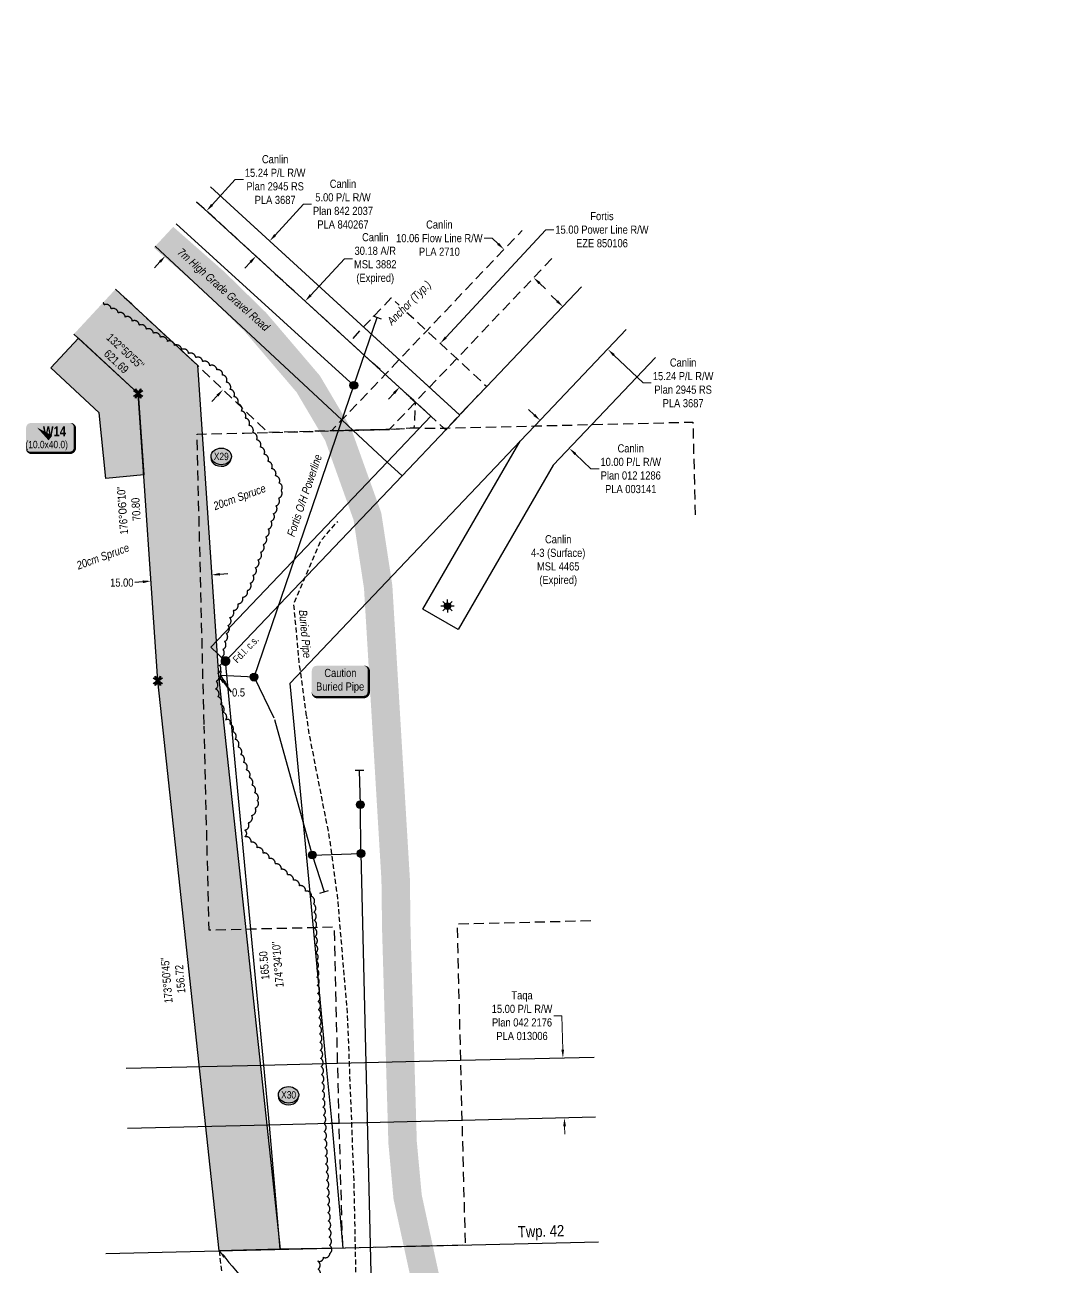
# Model space of a CAD drawing. Extents: x 616011 to 624727, y 5824635 to 5831187.
# Drawn here: x 616056 to 617308, y 5826865 to 5828392 of the extents above; entities that cross this region are included whole.
import ezdxf
from ezdxf.enums import TextEntityAlignment as Align

# ---------------------------------------------------------------- set-up
doc = ezdxf.new("R2010")
doc.units = 0
doc.header["$LTSCALE"] = 5
doc.header["$PDSIZE"] = 0.5
for name, pattern in [('0', [1, 1, 0]), ('foc-ACCESSROAD', [3.75, 2.5, -1.25]), ('foc-FLOWLINE', [3.75, 2.5, -1.25]), ('foc-TIELINE', [1.875, 1.25, -0.625]), ('POWERLINE5', [7.8, 2.4, -0.6, 0.6, -0.6, 0.6, -0.6, 2.4]), ('UG_PIPE', [1.875, 1.25, -0.625])]:
    doc.linetypes.add(name, pattern=pattern)
doc.layers.get('Defpoints').update_dxf_attribs({"color": 9})
for name, color, linetype in [('AS-PIPE-UG', 44, 'UG_PIPE'), ('AS-POWER', 104, 'foc-POWER'), ('AS-POWER-EXISTING', 72, 'POWERLINE5'), ('AS-POWER-T', 104, 'Continuous'), ('AS-ROADS', 254, 'Continuous'), ('AS-SYMBOL', 7, 'Continuous'), ('C-FLOWLINE', 13, 'foc-FLOWLINE'), ('C-RW', 13, 'Continuous'), ('C-WS', 13, 'foc-ACCESSROAD'), ('C-WS-S', 13, 'Continuous'), ('D-TXT', 6, 'Continuous'), ('DETAIL-T', 7, 'Continuous'), ('F-EZE', 190, 'foc-FLOWLINE'), ('F-RW', 190, 'Continuous'), ('L-BD', 7, 'Continuous'), ('L-MON', 1, 'Continuous'), ('L-SEC', 7, 'Continuous'), ('L-TIE', 7, 'foc-TIELINE'), ('P-CROSSINGS', 250, 'Continuous'), ('P-PROPOSED', 10, 'Continuous'), ('P-PROPOSED-H', 21, 'Continuous'), ('P-TEMP-BLOCKS', 250, 'Continuous'), ('P-TEMP-H', 41, 'Continuous'), ('P-TEMP_WORKSPACE', 46, 'Continuous'), ('P-TXT', 4, 'Continuous'), ('T-BUSH', 110, '0'), ('T-BUSH-T', 110, 'Continuous')]:
    doc.layers.add(name, color=color, linetype=linetype)
for name, color, linetype, lineweight in [('C-AR-T', 13, 'Continuous', 9), ('C-RW-T', 13, 'Continuous', 9), ('F-RW-T', 190, 'Continuous', 9), ('F-VCE-T', 190, 'Continuous', 9), ('T-TEXT', 48, 'Continuous', 18), ('T-TIE-T', 201, 'Continuous', 18)]:
    doc.layers.add(name, color=color, linetype=linetype, lineweight=lineweight)
doc.styles.add('100L', font='ARIALN.TTF', dxfattribs={"height": 11})
doc.styles.add('80', font='ARIALN.TTF', dxfattribs={"height": 10})
doc.styles.add('80CG', font='ARIALN.TTF', dxfattribs={"height": 10})
doc.styles.add('80L', font='ARIALN.TTF', dxfattribs={"height": 10})
doc.styles.add('80LS', font='ARIALNI.TTF', dxfattribs={"height": 10})
doc.styles.add('BOLD', font='ARIALNB.TTF')
doc.styles.add('Crossing', font='ARIALN.TTF', dxfattribs={"height": 10})
doc.styles.add('foc-LtypeFont', font='ARIALN.TTF', dxfattribs={"height": 7.35})
doc.linetypes.add('foc-POWER', pattern='A,6,-1,["P",foc-LtypeFont,S=0.2,R=0,X=-0.625,Y=-0.75],-1.24,4', length=12.24)
doc.dimstyles.new('Compass 5 000', dxfattribs={"dimscale": 5, "dimtxt": 9, "dimasz": 2, "dimexe": 0.2, "dimexo": 0.0625, "dimgap": 0.5, "dimtad": 0, "dimtih": 1, "dimtoh": 1, "dimzin": 0, "dimdsep": 46, "dimtxsty": '80CG', "dimcen": 0.1, "dimse1": 1, "dimse2": 1, "dimclrd": 256, "dimclrt": 256, "dimaunit": 1, "dimadec": 4, "dimazin": 0, "dimtfac": 0.06, "dimtofl": 0, "dimtmove": 0, "dimatfit": 1, "dimfxl": 0.2, "dimtolj": 1, "dimtzin": 0, "dimlwd": -1, "dimarcsym": 0})

# ---------------------------------------------------------------- blocks, each defined once
blk = doc.blocks.new('*U81')
h = blk.add_hatch(color=50)
edge = h.paths.add_edge_path()
edge.add_line((-29, -20), (29, -20))
edge.add_arc((29, -14), 6, 270, 360)
edge.add_line((35, -14), (35, 12.5))
edge.add_arc((29, 12.5), 6, 0, 90)
edge.add_line((29, 18.5), (-29, 18.5))
edge.add_arc((-29, 12.5), 6, 90, 180)
edge.add_line((-35, 12.5), (-35, -14))
edge.add_arc((-29, -14), 6, 180, 270)
at = {"color": 240, "flags": 128}
blk.add_lwpolyline([(-29, -20, 3, 3, 0), (29, -20, 3, 3, 0.414214), (35, -14, 3, 3, 0), (35, 12.5, 3, 0, 0.414214), (29, 18.5, 0, 0, 0), (-29, 18.5, 0, 0, 0.414214), (-35, 12.5, 0, 0, 0), (-35, -14, 0, 3, 0.414214)], format="xyseb", close=True, dxfattribs=at)
at = {"color": 240, "style": '80'}
blk.add_attdef('ENTER_TEXT_001', (-26.8, -4.9), '', height=10, dxfattribs=at)
blk = doc.blocks.new('*U97')
h = blk.add_hatch(color=191)
edge = h.paths.add_edge_path()
edge.add_line((-24, -18.2), (24, -18.2))
edge.add_arc((24, -12.2), 6, 270, 360)
edge.add_line((30, -12.2), (30, 12.5))
edge.add_arc((24, 12.5), 6, 0, 90)
edge.add_line((24, 18.5), (-24, 18.5))
edge.add_arc((-24, 12.5), 6, 90, 180)
edge.add_line((-30, 12.5), (-30, -12.2))
edge.add_arc((-24, -12.2), 6, 180, 270)
at = {"color": 250, "flags": 128}
blk.add_lwpolyline([(-24, -18.2, 3, 3, 0), (24, -18.2, 3, 3, 0.414214), (30, -12.2, 3, 3, 0), (30, 12.5, 3, 0, 0.414214), (24, 18.5, 0, 0, 0), (-24, 18.5, 0, 0, 0.414214), (-30, 12.5, 0, 0, 0), (-30, -12.2, 0, 3, 0.414214)], format="xyseb", close=True, dxfattribs=at)
at = {"flags": 128}
blk.add_lwpolyline([(-16.6, 13, 0, 7.5, 0), (0, 0, 0, 0, 0)], format="xyseb", dxfattribs=at)
at = {"color": 250}
for tag, p, height, style in [('TEMP_AREA_W1_001', (-9.2, 2.2), 12, 'BOLD'), ('ENTER_TEXT_001', (-30.7, -12.5), 9, '80')]:
    blk.add_attdef(tag, p, '', height=height, dxfattribs=dict(at, style=style))
blk = doc.blocks.new('*D174')
at = {"layer": 'C-AR-T', "transparency": 16777216}
for p, q in [((616631.2, 5828130.1), (616621.2, 5828130.1)), ((616638.5, 5828123.2), (616631.2, 5828130.1)), ((616689.5, 5828074.7), (616696.7, 5828067.8))]:
    blk.add_line(p, q, dxfattribs=at)
for points in [[(616639.6, 5828124.4), (616637.3, 5828122), (616645.7, 5828116.3)], [(616690.6, 5828075.9), (616688.3, 5828073.5), (616682.2, 5828081.6)]]:
    blk.add_solid(points, dxfattribs=at)
at = {"layer": 'Defpoints', "color": 0, "transparency": 16777216}
for p in [(616645.7, 5828116.3), (616651.7, 5828122.5), (616688.1, 5828087.8)]:
    blk.add_point(p, dxfattribs=at)
at = {"layer": 'C-AR-T', "transparency": 16777216, "insert": (616566.2, 5828130.1), "char_height": 10, "attachment_point": 5, "style": '80CG'}
blk.add_mtext('\\A1;Canlin\\P10.06 Flow Line R/W\\PPLA 2710', dxfattribs=at)
blk = doc.blocks.new('*D258')
at = {"layer": 'C-RW-T', "transparency": 16777216}
for p, q in [((616711.1, 5828052.7), (616703.8, 5828059.6)), ((616780.9, 5827986.4), (616816.9, 5827952.2)), ((616816.9, 5827952.2), (616826.9, 5827952.2))]:
    blk.add_line(p, q, dxfattribs=at)
for points in [[(616712.2, 5828053.9), (616709.9, 5828051.5), (616718.3, 5828045.8)], [(616782, 5827987.6), (616779.7, 5827985.2), (616773.6, 5827993.3)]]:
    blk.add_solid(points, dxfattribs=at)
at = {"layer": 'Defpoints', "color": 0, "transparency": 16777216}
for p in [(617252.3, 5828607.9), (617307.5, 5828555.4), (616773.6, 5827993.3)]:
    blk.add_point(p, dxfattribs=at)
at = {"layer": 'C-RW-T', "transparency": 16777216, "insert": (616866, 5827952.2), "char_height": 10, "attachment_point": 5, "style": '80CG'}
blk.add_mtext('\\A1;Canlin\\P15.24 P/L R/W\\PPlan 2945 RS\\PPLA 3687', dxfattribs=at)
blk = doc.blocks.new('*D259')
at = {"layer": 'C-RW-T', "transparency": 16777216}
for p, q in [((616286.8, 5828171.1), (616315.2, 5828202.1)), ((616315.2, 5828202.1), (616325.2, 5828202.1)), ((616222.6, 5828100.9), (616215.8, 5828093.5))]:
    blk.add_line(p, q, dxfattribs=at)
for points in [[(616285.5, 5828172.2), (616288, 5828169.9), (616280, 5828163.7)], [(616221.3, 5828102), (616223.8, 5828099.8), (616229.3, 5828108.3)]]:
    blk.add_solid(points, dxfattribs=at)
at = {"layer": 'Defpoints', "color": 0, "transparency": 16777216}
for p in [(616283.3, 5828160.6), (616229.3, 5828108.3), (616232.6, 5828105.3)]:
    blk.add_point(p, dxfattribs=at)
at = {"layer": 'C-RW-T', "transparency": 16777216, "insert": (616364.3, 5828202.1), "char_height": 10, "attachment_point": 5, "style": '80CG'}
blk.add_mtext('\\A1;Canlin\\P15.24 P/L R/W\\PPlan 2945 RS\\PPLA 3687', dxfattribs=at)
blk = doc.blocks.new('*D260')
at = {"layer": 'C-RW-T', "transparency": 16777216}
for p, q in [((616683, 5827912.8), (616675.8, 5827919.7)), ((616733.5, 5827864.8), (616752.6, 5827846.7)), ((616752.6, 5827846.7), (616762.6, 5827846.7))]:
    blk.add_line(p, q, dxfattribs=at)
for points in [[(616684.1, 5827914), (616681.9, 5827911.6), (616690.3, 5827905.9)], [(616734.6, 5827866), (616732.4, 5827863.6), (616726.2, 5827871.7)]]:
    blk.add_solid(points, dxfattribs=at)
at = {"layer": 'Defpoints', "color": 0, "transparency": 16777216}
for p in [(617070, 5828305.7), (617106, 5828271.5), (616726.2, 5827871.7)]:
    blk.add_point(p, dxfattribs=at)
at = {"layer": 'C-RW-T', "transparency": 16777216, "insert": (616801.6, 5827846.7), "char_height": 10, "attachment_point": 5, "style": '80CG'}
blk.add_mtext('\\A1;Canlin\\P10.00 P/L R/W\\PPlan 012 1286\\PPLA 003141', dxfattribs=at)
blk = doc.blocks.new('*D261')
at = {"layer": 'C-RW-T', "transparency": 16777216}
for p, q in [((616364.3, 5828134), (616399, 5828171.9)), ((616399, 5828171.9), (616409, 5828171.9)), ((616333.9, 5828100.8), (616327.2, 5828093.4))]:
    blk.add_line(p, q, dxfattribs=at)
for points in [[(616363.1, 5828135.1), (616365.5, 5828132.8), (616357.6, 5828126.6)], [(616332.7, 5828101.9), (616335.2, 5828099.6), (616340.7, 5828108.1)]]:
    blk.add_solid(points, dxfattribs=at)
at = {"layer": 'Defpoints', "color": 0, "transparency": 16777216}
for p in [(616357.6, 5828126.6), (616358.1, 5828126.1), (616341.2, 5828107.7)]:
    blk.add_point(p, dxfattribs=at)
at = {"layer": 'C-RW-T', "transparency": 16777216, "insert": (616447.7, 5828171.9), "char_height": 10, "attachment_point": 5, "style": '80CG'}
blk.add_mtext('\\A1;Canlin\\P5.00 P/L R/W\\PPlan 842 2037\\PPLA 840267', dxfattribs=at)
blk = doc.blocks.new('*D130')
at = {"layer": 'Defpoints', "color": 0, "transparency": 16777216}
for p in [(616718.2, 5827122.6), (616747.4, 5827123.3), (616749.1, 5827049.3)]:
    blk.add_point(p, dxfattribs=at)
at = {"layer": 'F-RW-T', "transparency": 16777216}
for p, q in [((616717, 5827174.4), (616707, 5827174.4)), ((616718, 5827132.6), (616717, 5827174.4)), ((616720.2, 5827038.6), (616720.5, 5827028.6))]:
    blk.add_line(p, q, dxfattribs=at)
for points in [[(616719.6, 5827132.6), (616716.3, 5827132.5), (616718.2, 5827122.6)], [(616721.9, 5827038.6), (616718.6, 5827038.6), (616720, 5827048.6)]]:
    blk.add_solid(points, dxfattribs=at)
at = {"layer": 'F-RW-T', "transparency": 16777216, "insert": (616667.9, 5827174.4), "char_height": 10, "attachment_point": 5, "style": '80CG'}
blk.add_mtext('\\A1;Taqa\\P15.00 P/L R/W\\PPlan 042 2176\\PPLA 013006', dxfattribs=at)
blk = doc.blocks.new('*D135')
at = {"layer": 'Defpoints', "color": 0, "transparency": 16777216}
for p in [(616567.4, 5828000.8), (616594.1, 5827976.1), (616544, 5827922.1)]:
    blk.add_point(p, dxfattribs=at)
at = {"layer": 'F-VCE-T', "transparency": 16777216}
for p, q in [((616574.2, 5828008.2), (616697.1, 5828140.5)), ((616697.1, 5828140.5), (616707.1, 5828140.5)), ((616510.5, 5827939.5), (616503.7, 5827932.2))]:
    blk.add_line(p, q, dxfattribs=at)
for points in [[(616573, 5828009.3), (616575.4, 5828007), (616567.4, 5828000.8)], [(616509.2, 5827940.7), (616511.7, 5827938.4), (616517.3, 5827946.9)]]:
    blk.add_solid(points, dxfattribs=at)
at = {"layer": 'F-VCE-T', "transparency": 16777216, "insert": (616766.2, 5828140.5), "char_height": 10, "attachment_point": 5, "style": '80CG'}
blk.add_mtext('\\A1;Fortis\\P15.00 Power Line R/W\\PEZE 850106', dxfattribs=at)
blk = doc.blocks.new('*D149')
at = {"layer": 'Defpoints', "color": 0, "transparency": 16777216}
for p in [(616283.2, 5827746.6), (616208.5, 5827739.3), (616211.6, 5827708.7)]:
    blk.add_point(p, dxfattribs=at)
at = {"layer": 'P-TXT', "transparency": 16777216}
for p, q in [((616296.2, 5827717), (616306.1, 5827718)), ((616201.6, 5827707.7), (616191.7, 5827706.7))]:
    blk.add_line(p, q, dxfattribs=at)
for points in [[(616296, 5827718.7), (616296.3, 5827715.4), (616286.2, 5827716.1)], [(616201.5, 5827709.4), (616201.8, 5827706), (616211.6, 5827708.7)]]:
    blk.add_solid(points, dxfattribs=at)
at = {"layer": 'P-TXT', "transparency": 16777216, "insert": (616175.7, 5827706.7), "char_height": 10, "attachment_point": 5, "style": '80CG'}
blk.add_mtext('\\A1;15.00', dxfattribs=at)
blk = doc.blocks.new('*U78')
at = {"color": 72}
blk.add_line((1.1, 0.03), (-1.1, -0.03), dxfattribs=at)
at = {"layer": 'AS-SYMBOL', "color": 72, "flags": 128}
blk.add_lwpolyline([(0.22, -8.42), (0, 0)], dxfattribs=at)
blk = doc.blocks.new('*U79')
at = {"color": 72}
blk.add_line((-1.05, -0.34), (1.05, 0.34), dxfattribs=at)
at = {"layer": 'AS-SYMBOL', "color": 72, "flags": 128}
blk.add_lwpolyline([(-2.92, 9.06), (0, 0)], dxfattribs=at)
blk = doc.blocks.new('*U42')
at = {"color": 72}
blk.add_line((0.06, 1.1), (-0.06, -1.1), dxfattribs=at)
at = {"layer": 'AS-SYMBOL', "color": 72, "flags": 128}
blk.add_lwpolyline([(1.65, -0.09), (0, 0)], dxfattribs=at)
blk = doc.blocks.new('*U76')
at = {"color": 72}
blk.add_line((1.04, -0.36), (-1.04, 0.36), dxfattribs=at)
at = {"layer": 'AS-SYMBOL', "color": 72, "flags": 128}
blk.add_lwpolyline([(-5.79, -16.67), (0, 0)], dxfattribs=at)
blk = doc.blocks.new('*U80')
at = {"color": 72}
blk.add_line((0.06, 1.1), (-0.06, -1.1), dxfattribs=at)
at = {"layer": 'AS-SYMBOL', "color": 72, "flags": 128}
blk.add_lwpolyline([(8.24, -0.43), (0, 0)], dxfattribs=at)
blk = doc.blocks.new('xing2')
h = blk.add_hatch(color=50)
h.dxf.hatch_style = 1
edge = h.paths.add_edge_path()
edge.add_ellipse((0, 0), major_axis=(-12.5, 0), ratio=0.816297, start_angle=0, end_angle=360)
h = blk.add_hatch(color=250)
h.dxf.hatch_style = 1
edge = h.paths.add_edge_path()
edge.add_ellipse((0, -2), major_axis=(-12.5, 0), ratio=0.816297, start_angle=0, end_angle=180)
edge.add_line((12.5, -2), (12.5, 0))
edge.add_ellipse((0, 0), major_axis=(-12.5, 0), ratio=0.816297, start_angle=0, end_angle=180, ccw=False)
edge.add_line((-12.5, 0), (-12.5, -2))
at = {"color": 250}
blk.add_ellipse((0, 0), major_axis=(-12.5, 0), ratio=0.816297, dxfattribs=at)
blk.add_ellipse((0, -2), major_axis=(-12.5, 0), ratio=0.816297, start_param=0, end_param=3.141593, dxfattribs=at)
at = {"color": 250, "style": 'Crossing'}
blk.add_attdef('CROSSING', text='', height=9, dxfattribs=at).set_placement((0.1, 0), align=Align.MIDDLE_CENTER)
at = {"color": 250, "style": 'Crossing', "flags": 1}
for tag, p in [('OWNER', (0.1, -12.5)), ('DESCRIPTION', (0.1, -25.8)), ('LOCATION', (0.1, -39.3)), ('DWG_REF', (0.1, -52.8))]:
    blk.add_attdef(tag, text='', height=9, dxfattribs=at).set_placement(p, align=Align.MIDDLE_CENTER)
blk = doc.blocks.new('GAS')
h = blk.add_hatch(color=255)
h.dxf.hatch_style = 1
edge = h.paths.add_edge_path()
edge.add_arc((0, 0), 0.9, 0, 360)
for p, q in [((-0.81, 0), (-1.62, 0)), ((-0.57, 0.57), (-1.14, 1.14)), ((0, 0.81), (0, 1.62)), ((0.57, 0.57), (1.14, 1.14)), ((1.62, 0), (0.81, 0)), ((-0.57, -0.57), (-1.14, -1.14)), ((0, -0.81), (0, -1.62)), ((1.14, -1.14), (0.57, -0.57))]:
    blk.add_line(p, q)
blk.add_circle((0, 0), 0.8)
blk = doc.blocks.new('TEMP')
h = blk.add_hatch(color=255)
h.dxf.hatch_style = 1
h.paths.add_polyline_path([(0, 0.25), (-0.67, 1.15), (-0.67, 0.67), (-1.15, 0.67), (-0.25, 0), (-1.15, -0.67), (-0.67, -0.67), (-0.67, -1.15), (0, -0.25), (0.67, -1.15), (0.67, -0.67), (1.15, -0.67), (0.25, 0), (1.15, 0.67), (0.67, 0.67), (0.67, 1.15)])
h.paths.add_polyline_path([(0.57, 0.85), (0.57, 0.57), (0.85, 0.57), (0.08, 0), (0.85, -0.57), (0.57, -0.57), (0.57, -0.85), (0, -0.08), (-0.57, -0.85), (-0.57, -0.57), (-0.85, -0.57), (-0.08, 0), (-0.85, 0.57), (-0.57, 0.57), (-0.57, 0.85), (0, 0.08)], flags=16)
h = blk.add_hatch(color=1)
h.dxf.hatch_style = 1
h.paths.add_polyline_path([(0, 0.08), (-0.57, 0.85), (-0.57, 0.57), (-0.85, 0.57), (-0.08, 0), (-0.85, -0.57), (-0.57, -0.57), (-0.57, -0.85), (0, -0.08), (0.57, -0.85), (0.57, -0.57), (0.85, -0.57), (0.08, 0), (0.85, 0.57), (0.57, 0.57), (0.57, 0.85)])
at = {"color": 1}
for p, q in [((-0.08, 0), (0.08, 0)), ((0, 0.08), (0, -0.08))]:
    blk.add_line(p, q, dxfattribs=at)
at = {"color": 255, "flags": 128}
blk.add_lwpolyline([(-0.25, 0), (-1.15, 0.67), (-0.67, 0.67), (-0.67, 1.15), (0, 0.25), (0.67, 1.15), (0.67, 0.67), (1.15, 0.67), (0.25, 0), (1.15, -0.67), (0.67, -0.67), (0.67, -1.15), (0, -0.25), (-0.67, -1.15), (-0.67, -0.67), (-1.15, -0.67)], close=True, dxfattribs=at)
at = {"color": 1, "flags": 128}
blk.add_lwpolyline([(-0.08, 0), (-0.85, 0.57), (-0.57, 0.57), (-0.57, 0.85), (0, 0.08), (0.57, 0.85), (0.57, 0.57), (0.85, 0.57), (0.08, 0), (0.85, -0.57), (0.57, -0.57), (0.57, -0.85), (0, -0.08), (-0.57, -0.85), (-0.57, -0.57), (-0.85, -0.57)], close=True, dxfattribs=at)
blk = doc.blocks.new('POWERPOLE')
h = blk.add_hatch(color=255)
edge = h.paths.add_edge_path()
edge.add_arc((0, 0), 0.96, 0, 360)
at = {"linetype": 'Continuous'}
for p, q in [((0.68, -0.68), (-0.68, 0.68)), ((-0.68, -0.68), (0.68, 0.68))]:
    blk.add_line(p, q, dxfattribs=at)
blk.add_circle((0, 0), 0.96, dxfattribs=at)
blk = doc.blocks.new('fdia')
at = {"color": 255, "const_width": 1}
blk.add_lwpolyline([(-0.5, 0, 1), (0.5, 0, 1)], format="xyb", close=True, dxfattribs=at)
blk = doc.blocks.new('Fdiaa')
blk.add_blockref('fdia', (0, 0))
blk = doc.blocks.new('fdib')
at = {"color": 1, "const_width": 1.6}
blk.add_lwpolyline([(-0.4, 0, 1), (0.4, 0, 1)], format="xyb", close=True, dxfattribs=at)
at = {"color": 1}
blk.add_circle((0, 0), 0.8, dxfattribs=at)
blk = doc.blocks.new('Fdibb')
blk.add_blockref('fdib', (0, 0))
blk = doc.blocks.new('fdicc')
for name in ['Fdibb', 'Fdiaa']:
    blk.add_blockref(name, (0, 0))
blk = doc.blocks.new('FDI')
blk.add_blockref('fdicc', (0, 0))

msp = doc.modelspace()

# ---------------------------------------------------------------- hatches: boundary and pattern name
at = {"layer": 'AS-ROADS'}
h = msp.add_hatch(color=256, dxfattribs=at)
h.dxf.hatch_style = 1
edge = h.paths.add_edge_path()
edge.add_line((616482.821, 5827544.911), (616517.832, 5827545.767))
edge.add_line((616517.832, 5827545.767), (616508.459, 5827702.48))
edge.add_arc((616490.99, 5827701.435), 17.5, 3.422888, 8.677659)
edge.add_line((616508.29, 5827704.076), (616495.05, 5827790.826))
edge.add_arc((616477.75, 5827788.185), 17.5, 8.677659, 19.704583)
edge.add_line((616494.225, 5827794.086), (616458.255, 5827894.521))
edge.add_arc((616441.78, 5827888.62), 17.5, 19.704583, 30.588214)
edge.add_line((616456.845, 5827897.525), (616420.03, 5827959.805))
edge.add_arc((616404.965, 5827950.9), 17.5, 30.588214, 40.495563)
edge.add_line((616418.273, 5827962.265), (616353.958, 5828037.58))
edge.add_arc((616340.65, 5828026.215), 17.5, 40.495563, 45.596809)
edge.add_line((616352.895, 5828038.718), (616301.97, 5828088.593))
edge.add_arc((616289.725, 5828076.09), 17.5, 45.59681, 48.666944)
edge.add_line((616301.282, 5828089.231), (616238.967, 5828144.04))
edge.add_line((616238.967, 5828144.04), (616215.123, 5828118.4))
edge.add_line((616215.123, 5828118.4), (616277.815, 5828063.26))
edge.add_line((616277.815, 5828063.26), (616327.848, 5828014.258))
edge.add_line((616327.848, 5828014.258), (616390.672, 5827940.689))
edge.add_line((616390.672, 5827940.689), (616425.867, 5827881.15))
edge.add_line((616425.867, 5827881.15), (616460.705, 5827783.875))
edge.add_line((616460.705, 5827783.875), (616473.569, 5827699.589))
edge.add_line((616473.569, 5827699.589), (616482.821, 5827544.911))
h = msp.add_hatch(color=256, dxfattribs=at)
h.dxf.hatch_style = 1
edge = h.paths.add_edge_path()
edge.add_line((616692.753, 5826643.151), (616713.158, 5826671.76))
edge.add_line((616713.158, 5826671.76), (616667.006, 5826711.363))
edge.add_line((616667.006, 5826711.363), (616606.375, 5826781.602))
edge.add_line((616606.375, 5826781.602), (616566.451, 5826853.366))
edge.add_line((616566.451, 5826853.366), (616544.538, 5826954.212))
edge.add_line((616544.538, 5826954.212), (616538.511, 5827019.539))
edge.add_line((616538.511, 5827019.539), (616530.782, 5827280.68))
edge.add_line((616530.782, 5827280.68), (616530.008, 5827341.861))
edge.add_arc((616512.51, 5827341.64), 17.5, 0.723983, 3.422888)
edge.add_line((616529.979, 5827342.685), (616517.4, 5827552.983))
edge.add_line((616517.4, 5827552.983), (616482.536, 5827549.669))
edge.add_line((616482.536, 5827549.669), (616495.016, 5827341.007))
edge.add_line((616495.016, 5827341.007), (616495.786, 5827280.089))
edge.add_arc((616513.285, 5827280.31), 17.5, 180.723983, 181.695391)
edge.add_line((616495.793, 5827279.793), (616503.543, 5827017.958))
edge.add_arc((616521.035, 5827018.475), 17.5, 181.695391, 185.270827)
edge.add_line((616503.609, 5827016.868), (616509.784, 5826949.933))
edge.add_arc((616527.21, 5826951.54), 17.5, 185.270827, 192.259534)
edge.add_line((616510.109, 5826947.824), (616532.799, 5826843.404))
edge.add_arc((616549.9, 5826847.12), 17.5, 192.259534, 209.088057)
edge.add_line((616534.607, 5826838.613), (616576.662, 5826763.018))
edge.add_arc((616591.955, 5826771.525), 17.5, 209.088056, 220.800901)
edge.add_line((616578.708, 5826760.09), (616641.368, 5826687.5))
edge.add_arc((616654.615, 5826698.935), 17.5, 220.800901, 229.367755)
edge.add_line((616643.219, 5826685.655), (616692.753, 5826643.151))
edge = h.paths.add_edge_path()
edge.add_line((616748.715, 5826595.141), (616748.71, 5826595.134))
edge.add_line((616748.71, 5826595.134), (616749.124, 5826594.78))
edge.add_arc((616760.52, 5826608.06), 17.5, 227.580919, 229.367755, ccw=False)
at = {"layer": 'P-PROPOSED-H'}
h = msp.add_hatch(color=256, dxfattribs=at)
h.dxf.hatch_style = 1
h.paths.add_polyline_path([(616167.869, 5828067.281), (616116.891, 5828012.308), (616195.869, 5827939.07), (616219.919, 5827586.012), (616226.461, 5827525.328), (616301.101, 5827532.423), (616294.617, 5827592.581), (616268.647, 5827973.828)])
h = msp.add_hatch(color=256, dxfattribs=at)
h.dxf.hatch_style = 1
h.paths.add_polyline_path([(616301.101, 5827532.423), (616226.461, 5827525.328), (616295.446, 5826885.503), (616370.65, 5826887.297)])
at = {"layer": 'P-TEMP-H'}
h = msp.add_hatch(color=256, dxfattribs=at)
h.dxf.hatch_style = 1
h.paths.add_polyline_path([(616122.64, 5828007.17), (616195.869, 5827939.07), (616202.668, 5827839.255), (616155.957, 5827834.634), (616147.974, 5827915.332), (616088.591, 5827970.555)])

# ---------------------------------------------------------------- linework, layer by layer
at = {"layer": 'AS-PIPE-UG', "flags": 128}
for points in [[(616403.006, 5827542.96), (616393.92, 5827608.525), (616387.255, 5827680.925), (616420.48, 5827758.295), (616441.23, 5827782.045)], [(616661.105, 5826598.778), (616606.085, 5826638.54), (616543.225, 5826693.945), (616518.085, 5826725.77), (616488.87, 5826776.19), (616463.845, 5826850.325), (616461.42, 5826968.335), (616453.315, 5827177.475), (616440.905, 5827322.895), (616430.77, 5827396.045), (616405.595, 5827524.275), (616403.122, 5827542.12)]]:
    msp.add_lwpolyline(points, dxfattribs=at)
at = {"layer": 'AS-POWER'}
for p, q in [((616242.39, 5828147.721), (616461.025, 5827949.195)), ((616338.295, 5827590.585), (616461.025, 5827949.195)), ((616338.295, 5827590.585), (616362.845, 5827540.33))]:
    msp.add_line(p, q, dxfattribs=at)
at = {"layer": 'AS-POWER', "flags": 128}
for points in [[(616363.494, 5827538.353), (616410.01, 5827371.915), (616469.78, 5827373.775), (616484.36, 5826755.255), (616673.635, 5826616.346)], [(616469.78, 5827373.775), (616469.125, 5827433.75)]]:
    msp.add_lwpolyline(points, dxfattribs=at)
at = {"layer": 'C-AR-T'}
for p, q in [((616407.982, 5828060.087), (616449.532, 5828104.818)), ((616449.532, 5828104.818), (616459.529, 5828104.818)), ((616293.306, 5827936.588), (616286.503, 5827929.264))]:
    msp.add_line(p, q, dxfattribs=at)
for points in [[(616406.762, 5828061.221), (616409.203, 5828058.953), (616401.179, 5828052.763)], [(616292.085, 5827937.722), (616294.526, 5827935.454), (616300.109, 5827943.912)]]:
    msp.add_solid(points, dxfattribs=at)
at = {"layer": 'C-FLOWLINE', "flags": 128}
msp.add_lwpolyline([(616704.425, 5828104.958), (616587.585, 5827982.092), (616552.951, 5827945.672), (616535.864, 5827927.713), (616522.797, 5827913.982), (616504.704, 5827894.944), (616460.414, 5827893.838), (616433.601, 5827893.207), (616446.443, 5827906.713), (616485.944, 5827948.251), (616499.631, 5827962.641), (616516.91, 5827980.807), (616550.702, 5828016.342), (616667.955, 5828139.64)], dxfattribs=at)
at = {"layer": 'C-RW'}
for points in [[(616284.734, 5828193.254), (616591.275, 5827912.68), (616574.165, 5827894.425), (616520.382, 5827838.021), (616303.21, 5827610.265), (616285.15, 5827627.495), (616501.964, 5827854.964), (616555.577, 5827911.437), (616267.702, 5828174.939)], [(616284.722, 5828193.241), (616591.151, 5827912.794), (616591.151, 5827912.794), (616624.472, 5827947.836), (616740.903, 5828070.27)], [(616310.525, 5827533.318), (616303.21, 5827610.265), (616520.382, 5827838.021), (616501.964, 5827854.964), (616460.414, 5827893.838), (616446.443, 5827906.713), (616216.679, 5828120.073)], [(616796.13, 5828017.75), (616683.503, 5827899.315), (616665.556, 5827880.445), (616627.768, 5827840.89), (616382.384, 5827582.596), (616386.383, 5827540.529)], [(616832.124, 5827983.522), (616753.688, 5827901.031), (616706.267, 5827851.16), (616589.309, 5827648.954), (616545.935, 5827673.958), (616665.556, 5827880.445), (616683.503, 5827899.315), (616796.13, 5828017.75)], [(616386.383, 5827540.529), (616410.912, 5827282.478), (616426.78, 5827115.602), (616433.802, 5827041.734), (616447.453, 5826888.677), (616370.65, 5826887.297), (616357.433, 5827039.899), (616350.41, 5827113.771), (616334.545, 5827280.652), (616310.525, 5827533.318)]]:
    msp.add_lwpolyline(points, dxfattribs=at)
at = {"layer": 'C-WS', "flags": 128}
for points in [[(616267.702, 5828174.939), (616536.763, 5827928.658), (616535.034, 5827896.878), (616504.704, 5827894.944), (616460.414, 5827893.838), (616433.601, 5827893.207), (616355.447, 5827891.294), (616268.647, 5827973.828), (616167.808, 5828067.565)], [(616276.938, 5827532.164), (616268.209, 5827889.161), (616326.275, 5827890.58), (616433.601, 5827893.207), (616460.421, 5827893.863), (616504.704, 5827894.944), (616535.034, 5827896.878), (616569.203, 5827896.519), (616575.836, 5827896.682), (616683.503, 5827899.315), (616753.688, 5827901.031), (616877.979, 5827904.072), (616880.805, 5827788.457)], [(616752.336, 5827290.864), (616588, 5827286.845), (616592.088, 5827119.558), (616593.896, 5827045.571), (616598.01, 5826892.427), (616447.454, 5826888.66), (616442.982, 5827041.955), (616441.172, 5827115.946), (616437.087, 5827283.157), (616409.347, 5827282.478), (616332.977, 5827280.614), (616283.119, 5827279.396), (616276.988, 5827530.131)]]:
    msp.add_lwpolyline(points, dxfattribs=at)
at = {"layer": 'F-EZE', "flags": 128}
msp.add_lwpolyline([(616575.836, 5827896.682), (616574.165, 5827894.425), (616571.807, 5827896.583), (616555.692, 5827911.332), (616456.131, 5828002.464), (616473.051, 5828020.949), (616507.152, 5828056.785), (616550.702, 5828016.342), (616587.585, 5827982.092), (616624.472, 5827947.836), (616591.151, 5827912.794), (616575.836, 5827896.682)], close=True, dxfattribs=at)
at = {"layer": 'F-RW'}
for points in [[(616181.007, 5827109.708), (616348.751, 5827113.731), (616425.122, 5827115.563), (616441.172, 5827115.946), (616592.088, 5827119.558), (616756.429, 5827123.5)], [(616758.238, 5827049.519), (616593.896, 5827045.571), (616442.982, 5827041.955), (616432.103, 5827041.693), (616355.731, 5827039.858), (616182.782, 5827035.726)]]:
    msp.add_lwpolyline(points, dxfattribs=at)
at = {"layer": 'L-SEC'}
msp.add_line((616156.25, 5826882.181), (616761.977, 5826896.635), dxfattribs=at)
at = {"layer": 'L-TIE'}
msp.add_line((616295.446, 5826885.503), (616303.881, 5826807.203), dxfattribs=at)
at = {"layer": 'P-PROPOSED', "flags": 128}
for points in [[(616167.869, 5828067.281), (616268.647, 5827973.828), (616294.617, 5827592.581), (616294.617, 5827592.581)], [(616294.617, 5827592.581), (616370.65, 5826887.297), (616295.446, 5826885.503), (616226.461, 5827525.328), (616219.919, 5827586.012), (616195.869, 5827939.07), (616116.891, 5828012.308)]]:
    msp.add_lwpolyline(points, dxfattribs=at)
at = {"layer": 'P-TEMP_WORKSPACE', "flags": 128}
msp.add_lwpolyline([(616122.64, 5828007.17), (616195.869, 5827939.07), (616202.668, 5827839.255), (616155.957, 5827834.634), (616147.974, 5827915.332), (616088.591, 5827970.555)], close=True, dxfattribs=at)
at = {"layer": 'T-BUSH', "flags": 128}
for points in [[(616303.514, 5827537.852, 0.52056705), (616300.372, 5827547.342, 0.52056705), (616297.231, 5827556.831, 0.52056705), (616294.089, 5827566.321, 0.52056705), (616290.947, 5827575.811, 0.52056705), (616291.797, 5827585.521, 0.52056705), (616293.875, 5827595.299, 0.52056705), (616295.953, 5827605.077, 0.52056705), (616298.031, 5827614.854, 0.52056705), (616300.109, 5827624.632, 0.52056705), (616302.187, 5827634.41, 0.52056705), (616304.265, 5827644.188, 0.52056705), (616306.343, 5827653.966, 0.52056705), (616308.421, 5827663.744, 0.52056705), (616312.779, 5827672.527, 0.52056705), (616318.532, 5827680.702, 0.52056705), (616324.284, 5827688.877, 0.52056705), (616330.037, 5827697.052, 0.52056705), (616333.787, 5827706.237, 0.52056705), (616336.946, 5827715.722, 0.52056705), (616340.104, 5827725.206, 0.52056705), (616343.263, 5827734.69, 0.52056705), (616346.421, 5827744.174, 0.52056705), (616349.579, 5827753.658, 0.52056705), (616352.738, 5827763.142, 0.52056705), (616355.896, 5827772.626, 0.52056705), (616359.055, 5827782.11, 0.52056705), (616362.213, 5827791.594, 0.52056705), (616365.372, 5827801.079, 0.52056705), (616368.53, 5827810.563, 0.52056705), (616371.689, 5827820.047, 0.52056705), (616369.302, 5827829.083, 0.52056705), (616364.661, 5827837.936, 0.52056705), (616360.02, 5827846.79, 0.52056705), (616355.379, 5827855.644, 0.52056705), (616350.738, 5827864.497, 0.52056705), (616346.098, 5827873.351, 0.52056705), (616341.457, 5827882.204, 0.52056705), (616336.816, 5827891.058, 0.52056705), (616332.175, 5827899.912, 0.52056705), (616327.534, 5827908.765, 0.52056705), (616322.893, 5827917.619, 0.52056705), (616318.252, 5827926.472, 0.52056705), (616313.611, 5827935.326, 0.52056705), (616308.971, 5827944.18, 0.52056705), (616304.33, 5827953.033, 0.52056705), (616299.689, 5827961.887, 0.52056705), (616292.59, 5827968.378, 0.52056705), (616283.926, 5827973.364, 0.52056705), (616275.262, 5827978.35, 0.52056705), (616266.598, 5827983.336, 0.52056705), (616257.934, 5827988.322, 0.52056705), (616249.27, 5827993.308, 0.52056705), (616240.606, 5827998.294, 0.52056705), (616231.942, 5828003.28, 0.52056705), (616223.278, 5828008.266, 0.52056705), (616214.615, 5828013.252, 0.52056705), (616205.951, 5828018.238, 0.52056705), (616197.287, 5828023.224, 0.52056705), (616188.623, 5828028.21, 0.52056705), (616179.959, 5828033.196, 0.52056705), (616171.295, 5828038.183, 0.52056705), (616162.631, 5828043.169, 0.52056705), (616153.967, 5828048.155, 0.14177368), (616152.739, 5828051.317)], [(616646.717, 5826578.605, 0.06985936), (616645.045, 5826578.316, 0.52056705), (616637.084, 5826584.362, 0.52056705), (616629.123, 5826590.408, 0.52056705), (616621.162, 5826596.453, 0.52056705), (616613.202, 5826602.499, 0.52056705), (616605.241, 5826608.545, 0.52056705), (616597.28, 5826614.59, 0.52056705), (616589.319, 5826620.636, 0.52056705), (616581.358, 5826626.682, 0.52056705), (616573.398, 5826632.728, 0.52056705), (616565.437, 5826638.773, 0.52056705), (616557.476, 5826644.819, 0.52056705), (616549.515, 5826650.865, 0.52056705), (616541.555, 5826656.91, 0.52056705), (616533.594, 5826662.956, 0.52056705), (616525.633, 5826669.002, 0.52056705), (616517.672, 5826675.047, 0.52056705), (616509.712, 5826681.093, 0.52056705), (616501.751, 5826687.139, 0.52056705), (616493.79, 5826693.185, 0.52056705), (616485.829, 5826699.23, 0.52056705), (616477.868, 5826705.276, 0.52056705), (616469.908, 5826711.322, 0.52056705), (616461.947, 5826717.367, 0.52056705), (616457.88, 5826726.492, 0.52056705), (616453.832, 5826735.632, 0.52056705), (616449.784, 5826744.772, 0.52056705), (616445.735, 5826753.912, 0.52056705), (616441.687, 5826763.052, 0.52056705), (616437.639, 5826772.192, 0.52056705), (616433.591, 5826781.331, 0.52056705), (616433.393, 5826791.185, 0.52056705), (616433.897, 5826801.168, 0.52056705), (616434.402, 5826811.152, 0.52056705), (616434.906, 5826821.135, 0.52056705), (616431.977, 5826829.743, 0.52056705), (616423.896, 5826835.627, 0.52056705), (616418.185, 5826842.789, 0.52056705), (616417.713, 5826852.774, 0.52056705), (616417.241, 5826862.759, 0.52056705), (616416.769, 5826872.744, 0.52056705), (616423.836, 5826877.397, 0.52056705), (616431.631, 5826882.218, 0.52056705), (616431.163, 5826892.203, 0.52056705), (616430.695, 5826902.189, 0.52056705), (616430.227, 5826912.174, 0.52056705), (616429.759, 5826922.159, 0.52056705), (616429.292, 5826932.144, 0.52056705), (616428.824, 5826942.13, 0.52056705), (616428.356, 5826952.115, 0.52056705), (616427.888, 5826962.1, 0.52056705), (616427.42, 5826972.085, 0.52056705), (616426.952, 5826982.071, 0.52056705), (616426.485, 5826992.056, 0.52056705), (616426.017, 5827002.041, 0.52056705), (616425.549, 5827012.027, 0.52056705), (616425.081, 5827022.012, 0.52056705), (616424.613, 5827031.997, 0.52056705), (616424.146, 5827041.982, 0.52056705), (616423.678, 5827051.968, 0.52056705), (616423.21, 5827061.953, 0.52056705), (616422.742, 5827071.938, 0.52056705), (616422.274, 5827081.923, 0.52056705), (616421.806, 5827091.909, 0.52056705), (616421.339, 5827101.894, 0.52056705), (616420.871, 5827111.879, 0.52056705), (616420.403, 5827121.864, 0.52056705), (616419.935, 5827131.85, 0.52056705), (616419.467, 5827141.835, 0.52056705), (616419, 5827151.82, 0.52056705), (616418.532, 5827161.806, 0.52056705), (616418.064, 5827171.791, 0.52056705), (616417.596, 5827181.776, 0.52056705), (616417.128, 5827191.761, 0.52056705), (616416.66, 5827201.747, 0.52056705), (616416.193, 5827211.732, 0.52056705), (616415.725, 5827221.717, 0.52056705), (616415.257, 5827231.702, 0.52056705), (616414.789, 5827241.688, 0.52056705), (616414.321, 5827251.673, 0.52056705), (616413.854, 5827261.658, 0.52056705), (616413.386, 5827271.644, 0.52056705), (616412.918, 5827281.629, 0.52056705), (616412.45, 5827291.614, 0.52056705), (616411.982, 5827301.599, 0.52056705), (616411.514, 5827311.585, 0.52056705), (616409.084, 5827320.775, 0.52056705), (616401.651, 5827327.458, 0.52056705), (616394.217, 5827334.142, 0.52056705), (616386.784, 5827340.826, 0.52056705), (616379.351, 5827347.509, 0.52056705), (616371.918, 5827354.193, 0.52056705), (616364.484, 5827360.876, 0.52056705), (616357.051, 5827367.56, 0.52056705), (616349.618, 5827374.244, 0.52056705), (616342.185, 5827380.927, 0.52056705), (616334.751, 5827387.611, 0.52056705), (616327.318, 5827394.294, 0.52056705), (616327.075, 5827402.456, 0.52056705), (616331.27, 5827411.529, 0.52056705), (616335.466, 5827420.602, 0.52056705), (616339.662, 5827429.675, 0.52056705), (616342.569, 5827438.92, 0.52056705), (616339.162, 5827448.318, 0.52056705), (616335.755, 5827457.716, 0.52056705), (616332.348, 5827467.114, 0.52056705), (616328.941, 5827476.511, 0.52056705), (616325.534, 5827485.909, 0.52056705), (616322.127, 5827495.307, 0.52056705), (616318.721, 5827504.705, 0.52056705), (616315.314, 5827514.102, 0.52056705), (616311.907, 5827523.5, 0.52056705), (616308.5, 5827532.898, 0.88730782), (616303.514, 5827537.852)]]:
    msp.add_lwpolyline(points, format="xyb", dxfattribs=at)

# ---------------------------------------------------------------- block references
at = {"layer": 'AS-POWER-EXISTING', "xscale": 4.998110349999989, "yscale": 4.998110349999989, "zscale": 4.998110349999989}
for p in [(616461.025, 5827949.195), (616461.025, 5827949.195), (616338.295, 5827590.585), (616338.295, 5827590.585), (616469.125, 5827433.75), (616469.125, 5827433.75), (616469.78, 5827373.775), (616469.78, 5827373.775), (616410.01, 5827371.915), (616410.01, 5827371.915)]:
    msp.add_blockref('POWERPOLE', p, dxfattribs=at)
at = {"layer": 'AS-SYMBOL', "xscale": 4.998110349999989, "yscale": 4.998110349999989, "zscale": 4.998110349999989}
for name, p in [('*U42', (616297.11, 5827592.75)), ('*U80', (616297.11, 5827592.75)), ('*U78', (616468.005, 5827475.84)), ('*U79', (616424.595, 5827326.655))]:
    msp.add_blockref(name, p, dxfattribs=at)
at = {"layer": 'C-WS-S', "color": 3, "xscale": 4.998110349999987, "yscale": 4.998110349999987, "zscale": 4.998110349999987}
msp.add_blockref('GAS', (616576.249, 5827677.942), dxfattribs=at)
at = {"layer": 'DETAIL-T'}
ref = msp.add_blockref('*U81', (616444.387, 5827586.053), dxfattribs=dict(at, xscale=0.99962207, yscale=0.99962207, zscale=0.99962207))
ref.add_attrib('ENTER_TEXT_001', 'Caution', (616424.783, 5827590.685), dxfattribs={"layer": '0', "color": 240, "height": 9.9962, "style": '80'})
ref.add_attrib('ENTER_TEXT_002', 'Buried Pipe', (616414.613, 5827574.024), dxfattribs={"layer": '0', "color": 240, "height": 9.99622, "style": '80'})
at = {"layer": 'L-MON', "color": 2, "xscale": 4.998110349999997, "yscale": 4.998110349999997, "zscale": 4.998110349999997}
for p in [(616195.869, 5827939.07), (616219.919, 5827586.012)]:
    msp.add_blockref('TEMP', p, dxfattribs=at)
at = {"layer": 'P-CROSSINGS', "xscale": 0.9996220699999999, "yscale": 0.9996220699999999, "zscale": 0.9996220699999999, "rotation": 359.2038893249749}
for p, values in [((616297.941, 5827861.896), {'CROSSING': 'X29'}), ((616380.734, 5827077.129), {'CROSSING': 'X30'})]:
    msp.add_blockref('xing2', p, dxfattribs=at).add_auto_attribs(values)
at = {"layer": 'P-TEMP-BLOCKS'}
msp.add_blockref('*U97', (616087.969, 5827884.466), dxfattribs=at).add_auto_attribs({'TEMP_AREA_W1_001': 'W14', 'ENTER_TEXT_001': '(10.0x40.0)'})

# ---------------------------------------------------------------- texts
at = {"layer": 'AS-PIPE-UG', "insert": (616403.402, 5827673.853), "char_height": 10, "attachment_point": 1, "rotation": 275.259711, "style": '80L'}
msp.add_mtext_dynamic_manual_height_columns('\\pi0.29898;{\\fArial Narrow|b0|i1|c0|p34;Buried Pipe}', width=59.03588, gutter_width=50, heights=[0], dxfattribs=at)
at = {"layer": 'AS-POWER-T', "insert": (616378.339, 5827765.307), "char_height": 10, "attachment_point": 1, "rotation": 71.1071, "style": '80L'}
msp.add_mtext_dynamic_manual_height_columns('\\pi0.23421;{\\fArial Narrow|b0|i1|c0|p34;Fortis O/H Powerline}', width=105.30471, gutter_width=50, heights=[0], dxfattribs=at)
at = {"layer": 'C-AR-T', "insert": (616712.382, 5827733.535), "char_height": 9.99619, "width": 66.22755, "attachment_point": 5, "style": '80CG'}
msp.add_mtext('\\A1;Canlin\\P4-3 (Surface)\\PMSL 4465\\P(Expired)', dxfattribs=at)
at = {"layer": 'D-TXT', "color": 3, "insert": (616662.589, 5826915.794), "char_height": 13.9947, "attachment_point": 1, "rotation": 1.433139, "style": '80L'}
msp.add_mtext_dynamic_manual_height_columns('Twp. 42', width=101.3954, gutter_width=47.5, heights=[0], dxfattribs=at)
at = {"layer": 'L-BD', "color": 2, "style": '80L'}
for s, height, p in [("132°50'55''", 9.99622, (616155.974, 5828006.679)), ('621.69', 9.9962, (616152.83, 5827986.796))]:
    msp.add_text(s, height=height, rotation=317.0804, dxfattribs=at).set_placement(p)
at = {"layer": 'L-BD', "color": 2, "char_height": 9.99622, "width": 28.5719, "attachment_point": 2, "style": '80L'}
for s, insert, rotation in [("176{\\fArial|b0|i0|c0|p34;°06}'10'' \\P70.80", (616171.588, 5827795.238), 93.896822), ("165.50\\P174{\\fArial|b0|i0|c0|p34;°}34'10'' ", (616345.932, 5827235.686), 94.813385), ("173°50'45'' \\P156.72", (616225.961, 5827217.681), 94.813385)]:
    msp.add_mtext(s, dxfattribs=dict(at, insert=insert, rotation=rotation))
at = {"layer": 'T-BUSH-T', "attachment_point": 2, "rotation": 20, "style": '80LS'}
for insert, char_height, width in [((616318.73, 5827816.595), 9.99622, 336.55048), ((616150.72, 5827743.579), 10, 67.3101)]:
    msp.add_mtext('20cm Spruce', dxfattribs=dict(at, insert=insert, char_height=char_height, width=width))
at = {"layer": 'T-TEXT', "insert": (616249.348, 5828119.372), "char_height": 10, "attachment_point": 1, "rotation": 318.447494, "style": '80L'}
msp.add_mtext_dynamic_manual_height_columns('\\pi0.74577;{\\fArial Narrow|b0|i1|c0|p34;7m High Grade Gravel Road}', width=145.8367, gutter_width=50, heights=[0], dxfattribs=at)
at = {"layer": 'T-TIE-T', "style": '80L'}
msp.add_text('0.5', height=9.9962, dxfattribs=at).set_placement((616319.278, 5827571.764), align=Align.MIDDLE)

# ---------------------------------------------------------------- dimensions: what is measured, and where the dimension line sits
at = {"layer": 'C-RW-T'}
for base, p1, p2, angle, text, picture, middle in [((616773.601, 5827993.307), (617252.269, 5828607.899), (617307.528, 5828555.41), 316.472616, 'Canlin\\P15.24 P/L R/W\\PPlan 2945 RS\\PPLA 3687', '*D258', (616865.951, 5827952.212)), ((616726.249, 5827871.716), (617069.955, 5828305.696), (617105.951, 5828271.509), 316.476451, 'Canlin\\P10.00 P/L R/W\\PPlan 012 1286\\PPLA 003141', '*D260', (616801.648, 5827846.725)), ((616229.314, 5828108.296), (616283.323, 5828160.64), (616232.632, 5828105.26), 227.531161, 'Canlin\\P15.24 P/L R/W\\PPlan 2945 RS\\PPLA 3687', '*D259', (616364.303, 5828202.145)), ((616357.554, 5828126.585), (616341.195, 5828107.668), (616358.075, 5828126.108), 47.531162, 'Canlin\\P5.00 P/L R/W\\PPlan 842 2037\\PPLA 840267', '*D261', (616447.729, 5828171.859))]:
    dim = msp.add_linear_dim(base=base, p1=p1, p2=p2, angle=angle, text=text, dimstyle='Compass 5 000', override={"dimtxt": 10}, dxfattribs=at)
    dim.commit()
    dim.dimension.update_dxf_attribs({"geometry": picture, "text_midpoint": middle, "dimtype": 161})
at = {"layer": 'F-RW-T', "color": 2}
dim = msp.add_linear_dim(base=(616718.208, 5827122.583), p1=(616749.147, 5827049.301), p2=(616747.372, 5827123.283), angle=91.373958, text='Taqa\\P15.00 P/L R/W\\PPlan 042 2176\\PPLA 013006', dimstyle='Compass 5 000', dxfattribs=at)
dim.commit()
dim.dimension.update_dxf_attribs({"geometry": '*D130', "text_midpoint": (616667.881, 5827174.358), "dimtype": 161})
at = {"layer": 'P-TXT'}
dim = msp.add_linear_dim(base=(616211.57, 5827708.681), p1=(616283.181, 5827746.636), p2=(616208.545, 5827739.252), angle=185.650138, text='15.00', dimstyle='Compass 5 000', dxfattribs=at)
dim.commit()
dim.dimension.update_dxf_attribs({"geometry": '*D149', "text_midpoint": (616175.729, 5827706.712), "dimtype": 161})

# ---------------------------------------------------------------- leaders
at = {"layer": 'P-TXT', "color": 2, "path_type": 1}
msp.add_leader([(616295.446, 5826885.503), (616327.485, 5826847.259)], dimstyle='Compass 5 000', override={"dimgap": 0.5, "dimtad": 0}, dxfattribs=at)
at = {"layer": 'T-TIE-T', "color": 2, "path_type": 1}
for points in [[(616294.513, 5827592.268), (616310.145, 5827572.012)], [(616297.197, 5827592.574), (616310.145, 5827572.012)]]:
    msp.add_leader(points, dimstyle='Compass 5 000', override={"dimgap": 0.5, "dimtad": 0}, dxfattribs=at)

# ---------------------------------------------------------------- next in the draw order: texts
at = {"layer": 'AS-POWER', "insert": (616525.35, 5828054.226), "char_height": 10, "width": 68.83124, "attachment_point": 2, "rotation": 45.281971, "style": '80LS', "bg_fill": 3, "box_fill_scale": 1.15, "bg_fill_color": 256, "bg_fill_true_color": 256, "bg_fill_transparency": 0}
msp.add_mtext('Anchor (Typ.)', dxfattribs=at)
at = {"layer": 'L-MON', "insert": (616311.196, 5827613.423), "char_height": 8.9966, "attachment_point": 1, "rotation": 46.362687, "style": '100L', "bg_fill": 3, "box_fill_scale": 1.15, "bg_fill_color": 256, "bg_fill_true_color": 256, "bg_fill_transparency": 0}
msp.add_mtext_dynamic_manual_height_columns('Fd.I. c.s.', width=38.75439, gutter_width=55, heights=[0], dxfattribs=at)

# ---------------------------------------------------------------- next in the draw order: block references
at = {"layer": 'AS-SYMBOL', "xscale": 4.998110349999989, "yscale": 4.998110349999989, "zscale": 4.998110349999989}
msp.add_blockref('*U76', (616489.95, 5828032.53), dxfattribs=at)
at = {"layer": 'L-MON', "xscale": 4.998110349999997, "yscale": 4.998110349999997, "zscale": 4.998110349999997}
msp.add_blockref('FDI', (616303.21, 5827610.265), dxfattribs=at)

# ---------------------------------------------------------------- next in the draw order: texts
at = {"layer": 'C-AR-T', "insert": (616487.4, 5828104.818), "char_height": 9.9962, "attachment_point": 5, "style": '80CG'}
msp.add_mtext('\\A1;Canlin\\P30.18 A/R\\PMSL 3882\\P(Expired)', dxfattribs=at)

# ---------------------------------------------------------------- next in the draw order: dimensions: what is measured, and where the dimension line sits
at = {"layer": 'C-AR-T', "color": 2}
dim = msp.add_aligned_dim(p1=(616688.13, 5828087.822), p2=(616651.659, 5828122.505), distance=8.597, text='Canlin\\P10.06 Flow Line R/W\\PPLA 2710', dimstyle='Compass 5 000', dxfattribs=at)
dim.commit()
dim.dimension.update_dxf_attribs({"geometry": '*D174', "text_midpoint": (616566.242, 5828130.057)})
at = {"layer": 'F-VCE-T', "color": 5}
dim = msp.add_linear_dim(base=(616567.399, 5828000.839), p1=(616543.955, 5827922.076), p2=(616594.085, 5827976.056), angle=47.117904, text='Fortis\\P15.00 Power Line R/W\\PEZE 850106', dimstyle='Compass 5 000', dxfattribs=at)
dim.commit()
dim.dimension.update_dxf_attribs({"geometry": '*D135', "text_midpoint": (616766.23, 5828140.489), "dimtype": 161})

doc.saveas('drawing.dxf')
